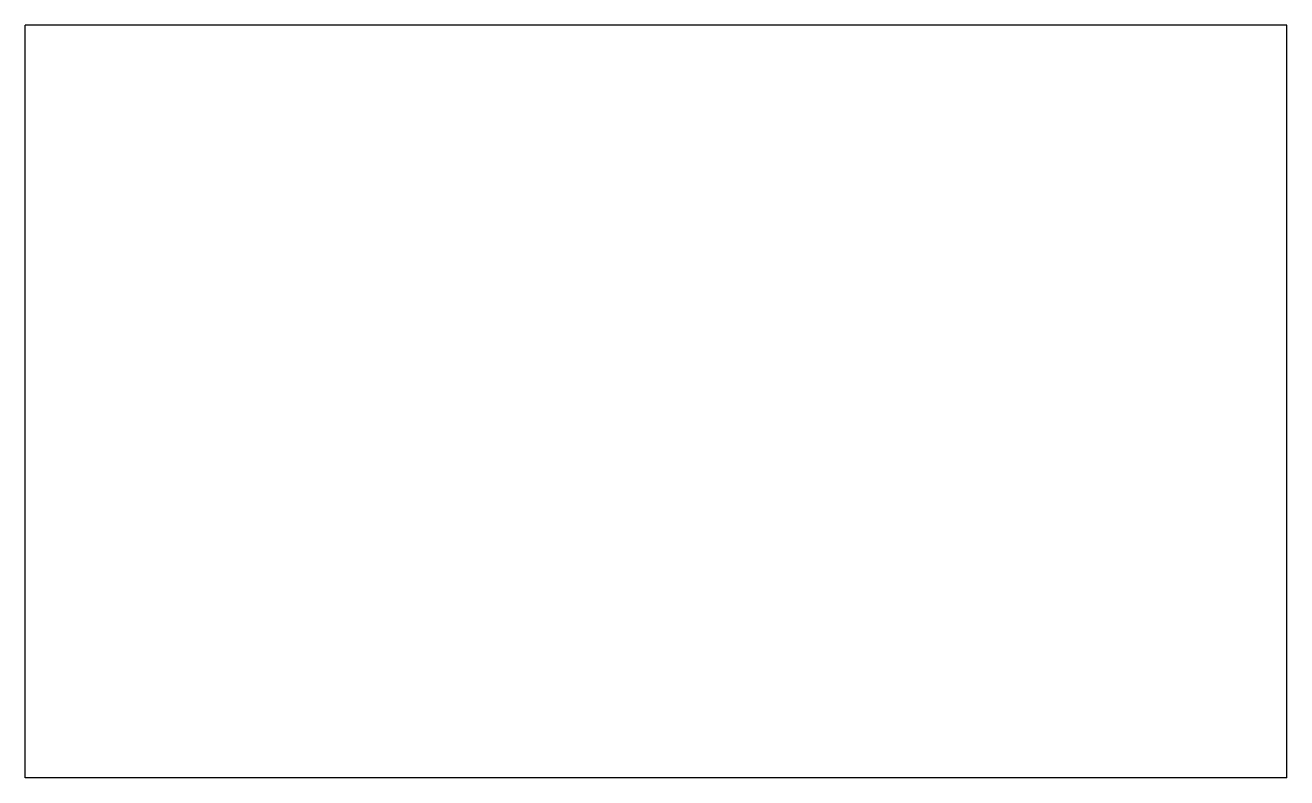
# Model space of a CAD drawing. Header units: millimetres. Extents: x 708 to 1048, y -199 to 4.
import ezdxf

# ---------------------------------------------------------------- set-up
doc = ezdxf.new("R2010")
doc.units = ezdxf.units.MM

msp = doc.modelspace()

# ---------------------------------------------------------------- linework, layer by layer
at = {"color": 7, "linetype": 'Continuous', "lineweight": 25}
for p, q in [((1048, 4.08), (708, 4.08)), ((708, -198.64), (708, 4.08)), ((1048, -198.64), (1048, 4.08)), ((1048, -198.64), (708, -198.64))]:
    msp.add_line(p, q, dxfattribs=at)

doc.saveas('drawing.dxf')
